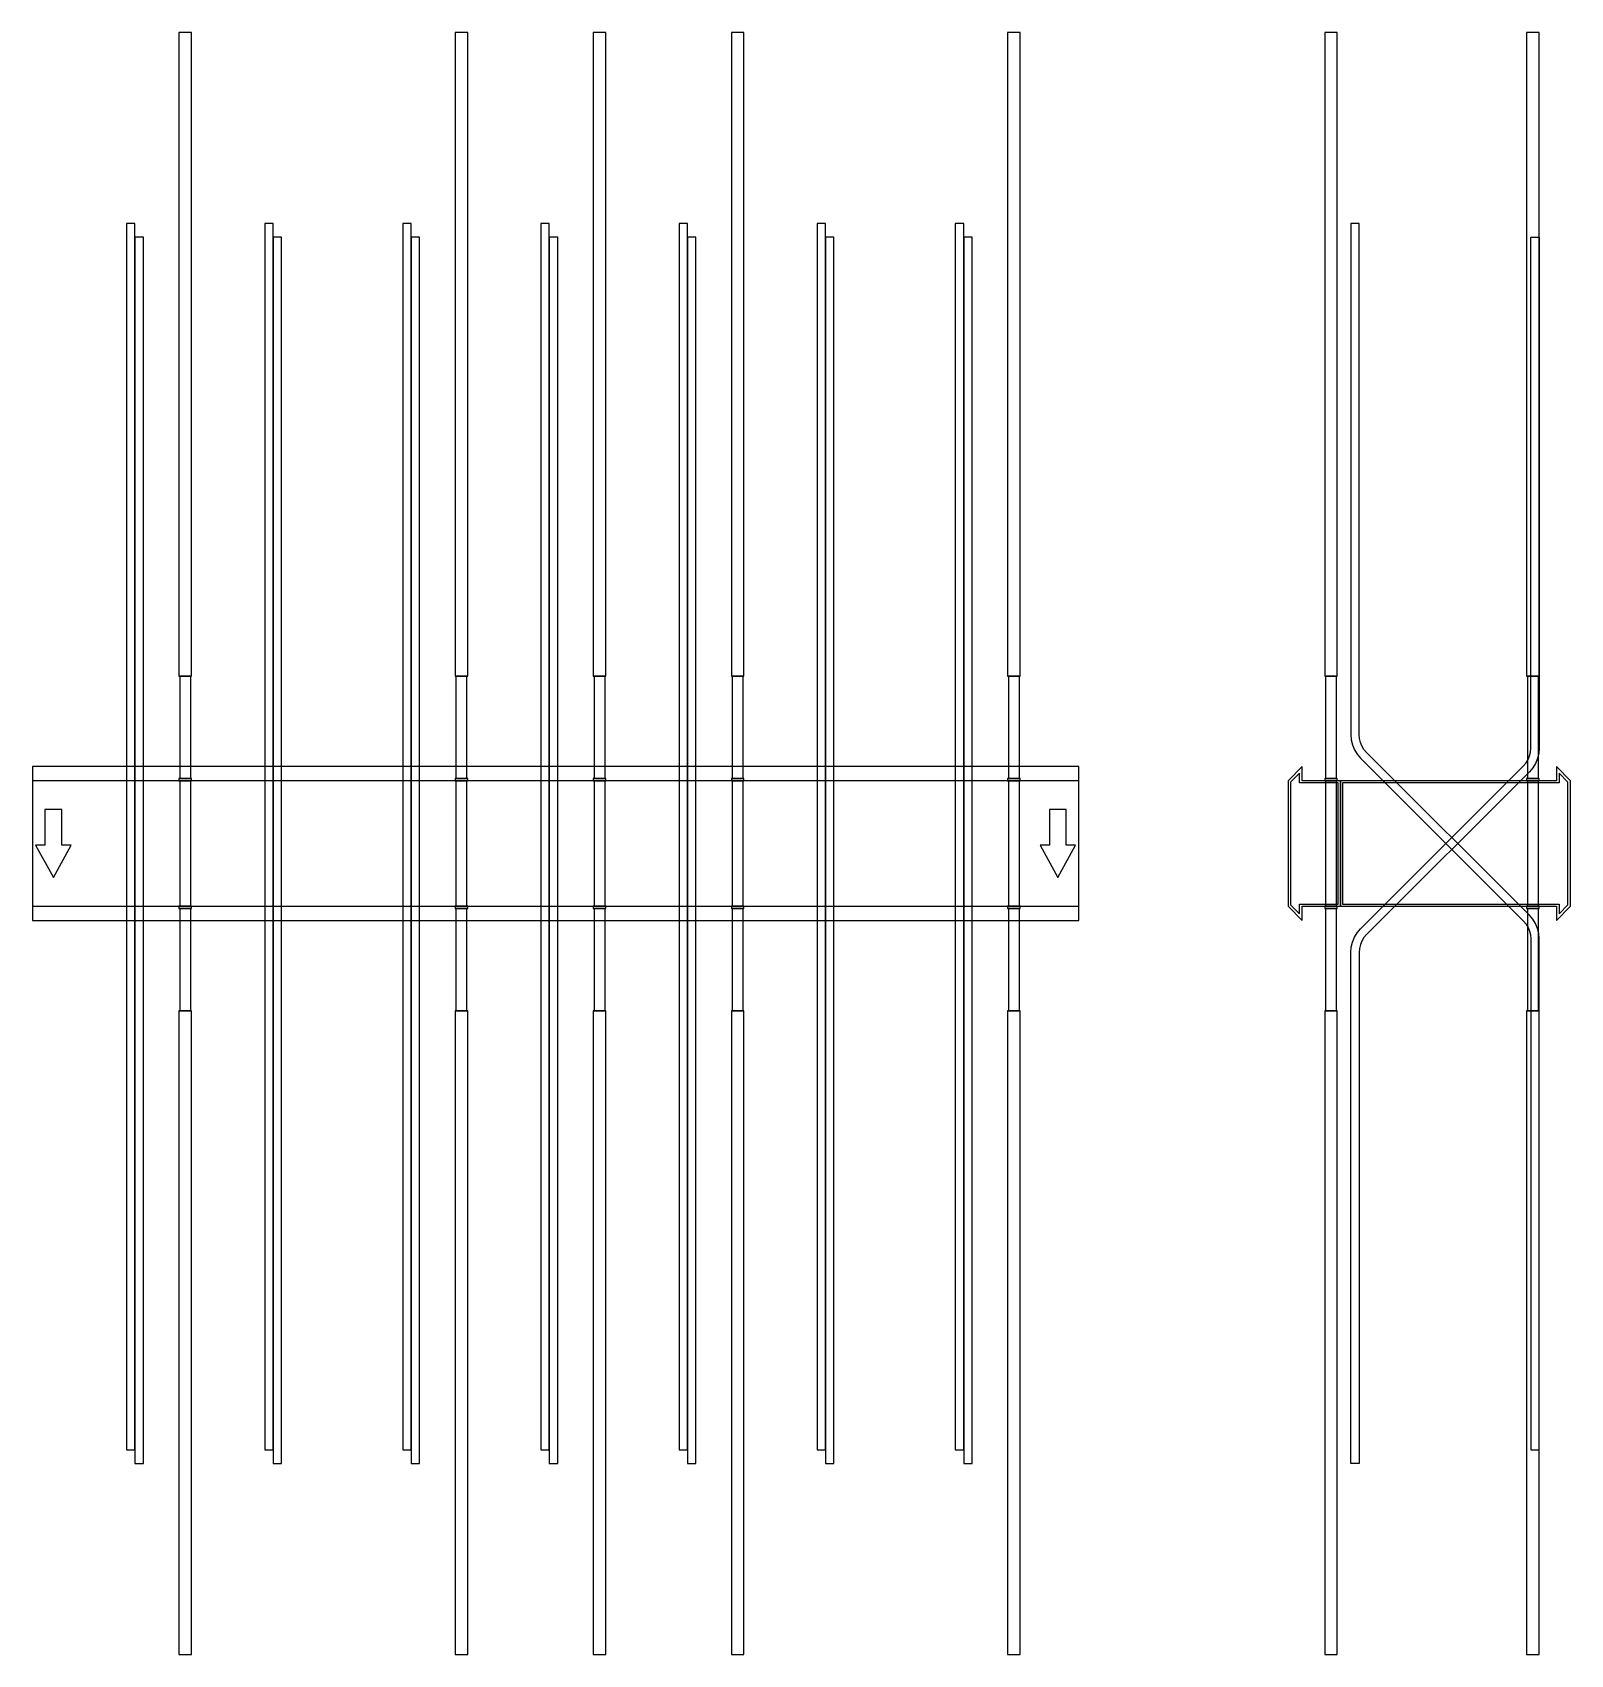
# Model space of a CAD drawing. Extents: x 0 to 1470, y -775 to 775.
import ezdxf

# ---------------------------------------------------------------- set-up
doc = ezdxf.new("R2010")
doc.units = 0
doc.layers.add('Halfen', color=7, linetype='CONTINUOUS')

msp = doc.modelspace()

# ---------------------------------------------------------------- linework, layer by layer
at = {"layer": 'Halfen', "color": 7}
for points in [[(152, 160), (152, 775), (140, 775), (140, 160)], [(416, 160), (416, 775), (404, 775), (404, 160)], [(548, 160), (548, 775), (536, 775), (536, 160)], [(680, 160), (680, 775), (668, 775), (668, 160)], [(944, 160), (944, 775), (932, 775), (932, 160)], [(1247, 160), (1247, 775), (1235, 775), (1235, 160)], [(1440, 160), (1440, 775), (1428, 775), (1428, 160)], [(98, -579.398), (98, 592.368), (90, 592.368), (90, -579.398)], [(230, -579.398), (230, 592.368), (222, 592.368), (222, -579.398)], [(362, -579.398), (362, 592.368), (354, 592.368), (354, -579.398)], [(494, -579.398), (494, 592.368), (486, 592.368), (486, -579.398)], [(626, -579.398), (626, 592.368), (618, 592.368), (618, -579.398)], [(758, -579.398), (758, 592.368), (750, 592.368), (750, -579.398)], [(890, -579.398), (890, 592.368), (882, 592.368), (882, -579.398)], [(1440, -579.398), (1440, -91.113), (1439.606, -86.107), (1438.434, -81.224), (1436.512, -76.585), (1433.889, -72.304), (1430.627, -68.485), (1275.029, 87.113), (1272.584, 89.976), (1270.616, 93.187), (1269.175, 96.667), (1268.295, 100.329), (1268, 104.083), (1268, 592.368), (1260, 592.368), (1260, 104.083), (1260.394, 99.077), (1261.566, 94.195), (1263.488, 89.556), (1266.111, 85.274), (1269.373, 81.456), (1424.971, -74.142), (1427.416, -77.006), (1429.384, -80.217), (1430.825, -83.696), (1431.705, -87.358), (1432, -91.113), (1432, -579.398)], [(106, -592.368), (106, 579.398), (98, 579.398), (98, -592.368)], [(238, -592.368), (238, 579.398), (230, 579.398), (230, -592.368)], [(370, -592.368), (370, 579.398), (362, 579.398), (362, -592.368)], [(502, -592.368), (502, 579.398), (494, 579.398), (494, -592.368)], [(634, -592.368), (634, 579.398), (626, 579.398), (626, -592.368)], [(766, -592.368), (766, 579.398), (758, 579.398), (758, -592.368)], [(898, -592.368), (898, 579.398), (890, 579.398), (890, -592.368)], [(1260, -592.368), (1260, -104.083), (1260.394, -99.077), (1261.566, -94.195), (1263.488, -89.556), (1266.111, -85.274), (1269.373, -81.456), (1424.971, 74.142), (1427.416, 77.006), (1429.384, 80.217), (1430.825, 83.696), (1431.705, 87.358), (1432, 91.113), (1432, 579.398), (1440, 579.398), (1440, 91.113), (1439.606, 86.107), (1438.434, 81.224), (1436.512, 76.585), (1433.889, 72.304), (1430.627, 68.485), (1275.029, -87.113), (1272.584, -89.976), (1270.616, -93.187), (1269.175, -96.667), (1268.295, -100.329), (1268, -104.083), (1268, -592.368)], [(151.25, 62), (151.25, 160), (140.75, 160), (140.75, 62)], [(415.25, 62), (415.25, 160), (404.75, 160), (404.75, 62)], [(547.25, 62), (547.25, 160), (536.75, 160), (536.75, 62)], [(679.25, 62), (679.25, 160), (668.75, 160), (668.75, 62)], [(943.25, 62), (943.25, 160), (932.75, 160), (932.75, 62)], [(1246.25, 62), (1246.25, 160), (1235.75, 160), (1235.75, 62)], [(1439.25, 62), (1439.25, 160), (1428.75, 160), (1428.75, 62)], [(0, -73.5), (1000, -73.5), (1000, 73.5), (0, 73.5)], [(152, 60), (152, 62), (140, 62), (140, 60)], [(416, 60), (416, 62), (404, 62), (404, 60)], [(548, 60), (548, 62), (536, 62), (536, 60)], [(680, 60), (680, 62), (668, 62), (668, 60)], [(944, 60), (944, 62), (932, 62), (932, 60)], [(1250, -60), (1250, 60), (1213.5, 60), (1213.5, 73.5), (1200, 60), (1200, -60), (1213.5, -73.5), (1213.5, -60)], [(1248, -58), (1248, 58), (1211, 58), (1211, 67.25), (1202.5, 58.75), (1202.5, -58.75), (1211, -67.25), (1211, -58)], [(1247, 60), (1247, 62), (1235, 62), (1235, 60)], [(1470, -60), (1470, 60), (1456.5, 73.5), (1456.5, 60), (1250, 60), (1250, -60), (1456.5, -60), (1456.5, -73.5)], [(1467.5, -58.75), (1467.5, 58.75), (1459, 67.25), (1459, 58), (1252, 58), (1252, -58), (1459, -58), (1459, -67.25)], [(1440, 60), (1440, 62), (1428, 62), (1428, 60)], [(0, -60), (1000, -60), (1000, 60), (0, 60)], [(151.25, -60), (151.25, 60), (140.75, 60), (140.75, -60)], [(415.25, -60), (415.25, 60), (404.75, 60), (404.75, -60)], [(547.25, -60), (547.25, 60), (536.75, 60), (536.75, -60)], [(679.25, -60), (679.25, 60), (668.75, 60), (668.75, -60)], [(943.25, -60), (943.25, 60), (932.75, 60), (932.75, -60)], [(1246.25, -60), (1246.25, 60), (1235.75, 60), (1235.75, -60)], [(1439.25, -60), (1439.25, 60), (1428.75, 60), (1428.75, -60)], [(20, -32.5), (37, -1.5), (28, -1.5), (28, 32.5), (12, 32.5), (12, -1.5), (3, -1.5)], [(980, -32.5), (997, -1.5), (988, -1.5), (988, 32.5), (972, 32.5), (972, -1.5), (963, -1.5)], [(152, -62), (152, -60), (140, -60), (140, -62)], [(151.25, -160), (151.25, -62), (140.75, -62), (140.75, -160)], [(416, -62), (416, -60), (404, -60), (404, -62)], [(415.25, -160), (415.25, -62), (404.75, -62), (404.75, -160)], [(548, -62), (548, -60), (536, -60), (536, -62)], [(547.25, -160), (547.25, -62), (536.75, -62), (536.75, -160)], [(680, -62), (680, -60), (668, -60), (668, -62)], [(679.25, -160), (679.25, -62), (668.75, -62), (668.75, -160)], [(944, -62), (944, -60), (932, -60), (932, -62)], [(943.25, -160), (943.25, -62), (932.75, -62), (932.75, -160)], [(1247, -62), (1247, -60), (1235, -60), (1235, -62)], [(1246.25, -160), (1246.25, -62), (1235.75, -62), (1235.75, -160)], [(1440, -62), (1440, -60), (1428, -60), (1428, -62)], [(1439.25, -160), (1439.25, -62), (1428.75, -62), (1428.75, -160)], [(152, -775), (152, -160), (140, -160), (140, -775)], [(416, -775), (416, -160), (404, -160), (404, -775)], [(548, -775), (548, -160), (536, -160), (536, -775)], [(680, -775), (680, -160), (668, -160), (668, -775)], [(944, -775), (944, -160), (932, -160), (932, -775)], [(1247, -775), (1247, -160), (1235, -160), (1235, -775)], [(1440, -775), (1440, -160), (1428, -160), (1428, -775)]]:
    msp.add_lwpolyline(points, close=True, dxfattribs=at)

doc.saveas('drawing.dxf')
